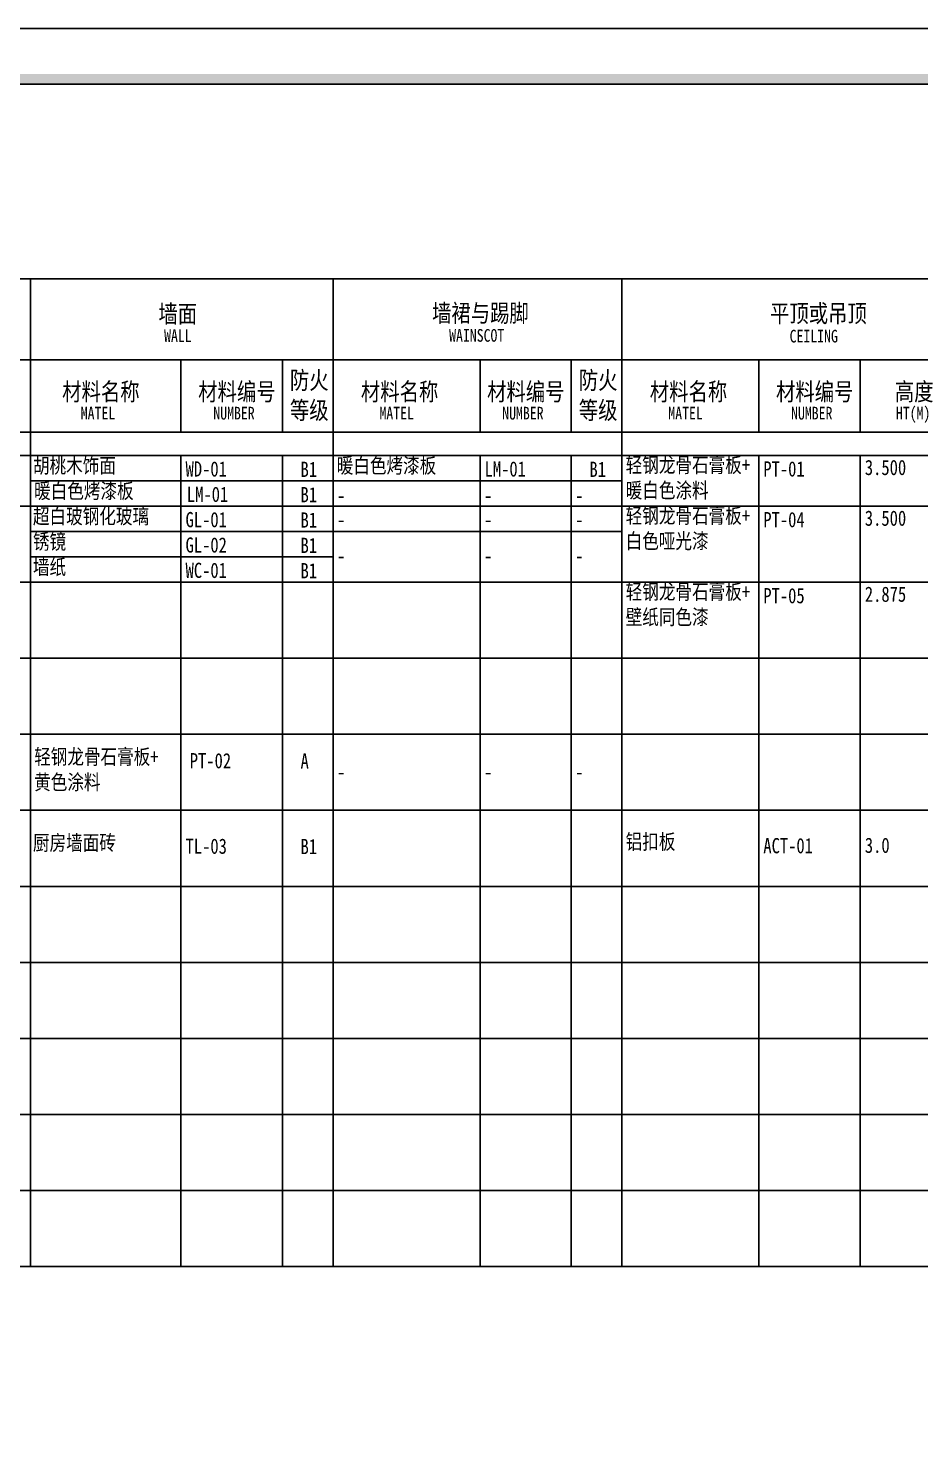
# Paper-space layout 'Layout1' of a CAD drawing. Header units: millimetres. Extents: x 0 to 841, y -74 to 594.
# Drawn here: x 161.1 to 336.9, y 312.9 to 594 of the extents above; entities that cross this region are included whole.
import ezdxf
from ezdxf.enums import TextEntityAlignment as Align

# ---------------------------------------------------------------- set-up
doc = ezdxf.new("R2010")
doc.units = ezdxf.units.MM
for name, color, linetype in [('IN0-03 装饰材料表$0$G-ANNO-NOTE-CHIN', 7, 'Continuous'), ('IN0-03 装饰材料表$0$G-SCHD-LW02-MCUT', 2, 'Continuous'), ('IN0-03 装饰材料表$0$TEXT', 2, 'Continuous'), ('TB_A1$0$上海中建-图名', 7, 'Continuous'), ('TB_A1$0$上海中建-图框', 24, 'Continuous')]:
    doc.layers.add(name, color=color, linetype=linetype)
doc.styles.add('Aecom chinese title', font='simhei.ttf', dxfattribs={"width": 0.8})

# ---------------------------------------------------------------- blocks, each defined once
blk = doc.blocks.new('TB_A1$0$上海中建A1图框F版')
at = {"layer": 'TB_A1$0$上海中建-图框'}
blk.add_line((0, 59400), (84100, 59400), dxfattribs=at)
blk.add_lwpolyline([(2600, 58300), (76000, 58300), (76000, 1100), (2600, 1100)], close=True, dxfattribs=at)
blk.add_trace([(83000, 58300), (83200, 58500), (2600, 58300), (2400, 58500)], dxfattribs=at)
blk = doc.blocks.new('TB_A1', base_point=(71770.76, 112758.29))
at = {"layer": 'TB_A1$0$上海中建-图名', "xscale": 0.01, "yscale": 0.01, "zscale": 0.01}
blk.add_blockref('TB_A1$0$上海中建A1图框F版', (0, 0), dxfattribs=at)
blk = doc.blocks.new('A$Cabc3f542')
at = {"layer": 'IN0-03 装饰材料表$0$G-SCHD-LW02-MCUT'}
for p, q in [((1.72, -33.1), (425.22, -33.1)), ((1.72, -47.34), (425.22, -47.34)), ((1.72, -51.93), (425.22, -51.93))]:
    blk.add_line(p, q, dxfattribs=at)
at = {"layer": 'IN0-03 装饰材料表$0$TEXT'}
for p, q in [((117.51, -211.93), (117.51, -17.1)), ((177.22, -17.1), (177.22, -211.93)), ((234.22, -17.1), (234.22, -211.93)), ((147.22, -47.34), (147.22, -33.1)), ((167.22, -33.1), (167.22, -47.34)), ((206.22, -33.1), (206.22, -47.34)), ((224.22, -33.1), (224.22, -47.34)), ((261.22, -33.1), (261.22, -47.34)), ((281.22, -33.1), (281.22, -47.34)), ((147.22, -211.93), (147.22, -51.93)), ((167.22, -211.93), (167.22, -51.93)), ((206.22, -51.93), (206.22, -211.93)), ((224.22, -51.93), (224.22, -211.93)), ((261.22, -51.93), (261.22, -211.93)), ((281.22, -51.93), (281.22, -211.93))]:
    blk.add_line(p, q, dxfattribs=at)
at = {"layer": 'IN0-03 装饰材料表$0$TEXT', "color": 3}
blk.add_lwpolyline([(1.72, -17.1), (425.22, -17.1), (425.22, -211.93), (1.72, -211.93), (1.72, -17.1)], dxfattribs=at)
at = {"layer": 'IN0-03 装饰材料表$0$G-ANNO-NOTE-CHIN', "style": 'Aecom chinese title', "width": 0.8}
for s, p in [('墙面', (150.41, -25.75)), ('墙裙与踢脚', (215.85, -25.6)), ('平顶或吊顶', (282.54, -25.67)), ('防火', (176.35, -38.83)), ('防火', (233.35, -38.83)), ('材料名称', (139.06, -41.1)), ('材料编号', (165.9, -41.1)), ('材料名称', (198, -41.1)), ('材料编号', (222.9, -41.1)), ('材料名称', (255, -41.1)), ('材料编号', (279.9, -41.1)), ('高度', (295.71, -41.1)), ('等级', (176.35, -44.76)), ('等级', (233.35, -44.76))]:
    blk.add_text(s, height=3.5, dxfattribs=at).set_placement(p, align=Align.RIGHT)
at = {"layer": 'IN0-03 装饰材料表$0$TEXT', "style": 'Aecom chinese title', "width": 0.8}
for s, p in [('WALL', (146.61, -28.28)), ('WAINSCOT', (205.57, -28.25)), ('CEILING', (272.07, -28.4))]:
    blk.add_text(s, height=2.5, dxfattribs=at).set_placement(p, align=Align.MIDDLE)
for s, p in [('HT(M)', (291.68, -44.84)), ('MATEL', (130.84, -44.84)), ('NUMBER', (157.68, -44.84)), ('MATEL', (189.78, -44.84)), ('NUMBER', (214.68, -44.84)), ('MATEL', (246.78, -44.84)), ('NUMBER', (271.68, -44.84))]:
    blk.add_text(s, height=2.5, dxfattribs=at).set_placement(p, align=Align.CENTER)

psp = doc.layouts.get("Layout1")

# ---------------------------------------------------------------- linework, layer by layer
at = {"layer": 'IN0-03 装饰材料表$0$TEXT'}
for p, q in [((161.46, 504.79), (278.17, 504.79)), ((88.08, 499.79), (469.17, 499.79)), ((161.46, 494.79), (278.17, 494.79)), ((161.46, 489.79), (221.17, 489.79)), ((88.08, 484.79), (469.17, 484.79)), ((45.67, 469.79), (469.17, 469.79)), ((45.67, 454.79), (469.17, 454.79)), ((278.17, 454.79), (469.17, 454.79)), ((88.08, 439.79), (469.17, 439.79)), ((45.67, 424.79), (469.17, 424.79)), ((45.67, 409.79), (469.17, 409.79)), ((45.67, 394.79), (469.17, 394.79)), ((45.67, 379.79), (469.17, 379.79)), ((45.67, 364.79), (469.17, 364.79))]:
    psp.add_line(p, q, dxfattribs=at)

# ---------------------------------------------------------------- block references
for name, p in [('TB_A1', (71770.76, 112758.29)), ('A$Cabc3f542', (43.95, 561.72))]:
    psp.add_blockref(name, p)

# ---------------------------------------------------------------- texts
at = {"layer": 'IN0-03 装饰材料表$0$G-ANNO-NOTE-CHIN', "color": 1, "char_height": 3, "attachment_point": 1, "style": 'Aecom chinese title'}
for s, insert, width in [('胡桃木饰面\\P', (161.96, 509.3), 24.3595), ('暖白色烤漆板', (221.9, 509.3), 24.3595), ('轻钢龙骨石膏板+暖白色涂料', (278.91, 509.42), 26.3301), ('3.500', (326.1, 508.92), 16.4061), ('WD-01\\P', (192.07, 508.63), 17.2106), ('B1', (214.76, 508.55), 2.575), ('LM-01', (251.07, 508.63), 11.5159), ('B1', (271.76, 508.55), 2.575), ('PT-01', (306.07, 508.63), 17.2106), ('暖白色烤漆板', (162.19, 504.3), 24.3595), ('LM-01', (192.33, 503.63), 11.5159), ('B1', (214.76, 503.55), 2.575), ('-', (221.96, 503.39), 26.2134), ('-', (250.96, 503.39), 26.2134), ('-', (268.96, 503.39), 26.2134), ('超白玻钢化玻璃\\P', (161.96, 499.3), 27.6743), ('GL-01', (192.07, 498.63), 17.2106), ('B1', (214.76, 498.55), 2.575), ('轻钢龙骨石膏板+白色哑光漆', (278.91, 499.42), 26.3301), ('PT-04', (306.07, 498.63), 17.2106), ('3.500', (326.1, 498.92), 16.4061), ('锈镜', (161.96, 494.3), 24.3595), ('-', (221.96, 498.63), 26.2134), ('-', (250.96, 498.63), 26.2134), ('-', (268.96, 498.63), 26.2134), ('GL-02', (192.07, 493.63), 17.2106), ('B1', (214.76, 493.55), 2.575), ('墙纸', (161.96, 489.3), 24.3595), ('-', (221.96, 491.5), 26.2134), ('-', (250.96, 491.5), 26.2134), ('-', (268.96, 491.5), 26.2134), ('WC-01', (192.07, 488.63), 17.2106), ('B1\\P', (214.76, 488.55), 2.575), ('2.875', (326.1, 483.92), 16.4061), ('轻钢龙骨石膏板+黄色涂料', (162.2, 451.87), 26.3301), ('PT-02', (192.9, 451.08), 17.2106), ('A\\P', (214.76, 451.03), 2.575), ('-', (221.96, 448.86), 26.2134), ('-', (250.96, 448.86), 26.2134), ('-', (268.96, 448.86), 26.2134), ('厨房墙面砖', (161.96, 434.9), 24.3595), ('TL-03', (192.07, 434.22), 17.2106), ('B1', (214.76, 434.15), 2.575), ('铝扣板', (278.91, 435.11), 26.3301), ('ACT-01', (306.07, 434.32), 17.2106), ('3.0', (326.1, 434.4), 16.4061)]:
    psp.add_mtext(s, dxfattribs=dict(at, insert=insert, width=width))
at = {"layer": 'IN0-03 装饰材料表$0$G-ANNO-NOTE-CHIN', "color": 3, "char_height": 3, "attachment_point": 1, "style": 'Aecom chinese title'}
for s, insert, width in [('轻钢龙骨石膏板+壁纸同色漆', (278.91, 484.42), 26.3301), ('PT-05', (306.07, 483.63), 17.2106)]:
    psp.add_mtext(s, dxfattribs=dict(at, insert=insert, width=width))

doc.saveas('drawing.dxf')
